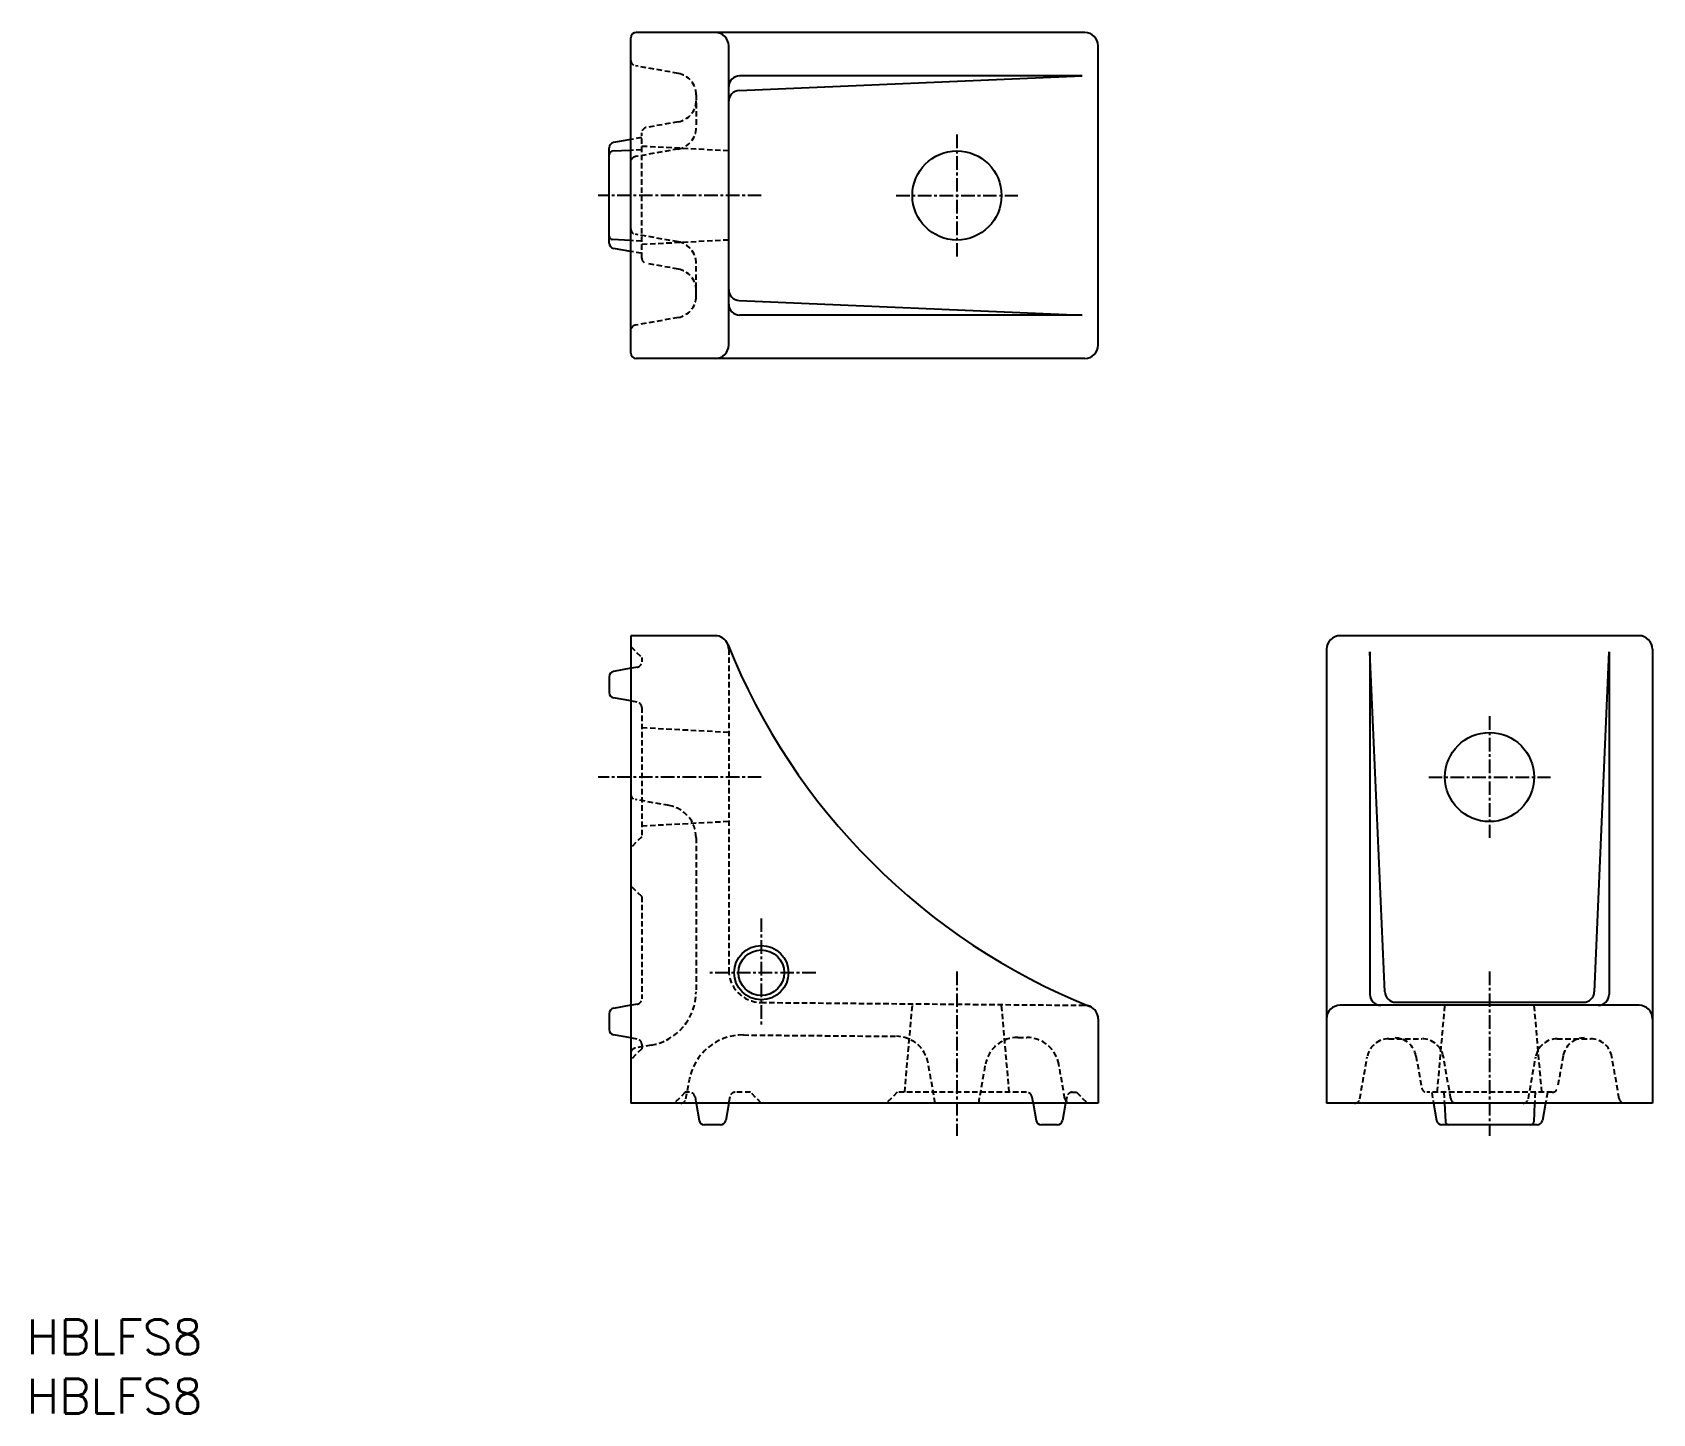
# Model space of a CAD drawing. Extents: x -55 to 94, y -29 to 98.
import ezdxf

# ---------------------------------------------------------------- set-up
doc = ezdxf.new("R2010")
doc.units = 0
doc.linetypes.add('CENTER', pattern=[2, 1.25, -0.25, 0.25, -0.25])
doc.linetypes.add('DASHED', pattern=[0.75, 0.5, -0.25])
doc.layers.get('0').update_dxf_attribs({"linetype": 'CONTINUOUS'})
doc.layers.add('CENTER', color=1, linetype='CENTER')
doc.styles.get("Standard").update_dxf_attribs({"font": 'txt.shx', "bigfont": 'bigfont.shx'})

msp = doc.modelspace()

# ---------------------------------------------------------------- linework, layer by layer
at = {"color": 7, "linetype": 'CONTINUOUS'}
for p, q in [((41.75, 98.5), (0.5, 98.5)), ((0, 69), (0, 98)), ((9, 69.75), (9, 97.25)), ((43, 69.75), (43, 97.25)), ((9.96, 93.16), (41.53, 94.5)), ((41.53, 94.5), (10, 94.5)), ((0, 88.65), (-1.59, 88.37)), ((-2, 79.12), (-2, 87.88)), ((0, 87.65), (-1.72, 87.56)), ((0, 79.35), (-1.72, 79.44)), ((0, 78.35), (-1.59, 78.63)), ((9.96, 73.84), (41.53, 72.5)), ((41.53, 72.5), (10, 72.5)), ((41.75, 68.5), (0.5, 68.5)), ((0, 43), (0, 0)), ((7.75, 43), (0, 43)), ((64, 41.75), (64, 0)), ((92.75, 43), (65.25, 43)), ((94, 41.75), (94, 0)), ((69.36, 10.24), (68, 41.53)), ((68, 41.53), (68, 10)), ((88.64, 10.24), (90, 41.53)), ((90, 41.53), (90, 10)), ((-2, 39.23), (-2, 37.77)), ((0, 40), (-1.59, 39.72)), ((0, 37), (-1.59, 37.28)), ((0, 9), (-1.59, 8.72)), ((92.75, 9), (65.25, 9)), ((70.36, 9.28), (87.64, 9.28)), ((-2, 8.23), (-2, 6.77)), ((43, 7.75), (43, 0)), ((0, 6), (-1.59, 6.28)), ((43, 0), (0, 0)), ((6, 0), (6.28, -1.59)), ((37, 0), (37.28, -1.59)), ((94, 0), (64, 0)), ((74.85, 0), (74.94, -1.72)), ((83.15, 0), (83.06, -1.72)), ((9, 0), (8.72, -1.59)), ((40, 0), (39.72, -1.59)), ((73.85, 0), (74.13, -1.59)), ((84.15, 0), (83.87, -1.59)), ((8.23, -2), (6.77, -2)), ((39.23, -2), (37.77, -2)), ((83.38, -2), (74.62, -2))]:
    msp.add_line(p, q, dxfattribs=at)
at = {"color": 3, "linetype": 'DASHED'}
for p, q in [((4.35, 94.73), (0.41, 95.43)), ((6, 92.76), (6, 89.74)), ((4.35, 90.27), (1.41, 89.75)), ((0.99, 88.82), (0, 88.65)), ((1, 77.74), (1, 89.26)), ((9, 87.6), (1, 88.02)), ((1, 87.7), (0, 87.65)), ((4.35, 87.77), (0.41, 87.07)), ((1, 79.3), (0, 79.35)), ((4.35, 79.23), (0.41, 79.93)), ((9, 79.4), (1, 78.98)), ((0.99, 78.18), (0, 78.35)), ((4.35, 76.73), (1.41, 77.25)), ((6, 74.24), (6, 77.26)), ((4.35, 72.27), (0.41, 71.57)), ((0, 42), (1, 41)), ((9, 41.75), (9, 12.26)), ((1, 41), (1, 40.6)), ((0.59, 40.1), (0, 40)), ((0.59, 36.9), (0, 37)), ((1, 36.4), (1, 24.5)), ((9, 34.1), (1, 34.52)), ((3.52, 27.38), (0.41, 27.93)), ((9, 25.9), (1, 25.48)), ((1, 24.5), (0, 23.5)), ((6, 24.42), (6, 10.25)), ((1, 19), (0, 20)), ((1, 19), (1, 9.6)), ((0.59, 9.1), (0, 9)), ((11.97, 9.26), (41.76, 9)), ((25.19, 1), (25.91, 9.14)), ((34.81, 1), (34.1, 9.07)), ((74.19, 1), (74.89, 9)), ((83.81, 1), (83.11, 9)), ((0.59, 5.9), (0, 6)), ((10.35, 6.27), (24.42, 6.15)), ((35.61, 6.05), (36.44, 6.04)), ((1, 5), (0, 4)), ((1.87, 5.33), (0.41, 5.07)), ((1, 5.4), (1, 5)), ((69.72, 5.92), (72.78, 5.92)), ((85.22, 5.92), (88.28, 5.92)), ((28, 0), (27.35, 3.67)), ((32, 0), (32.63, 3.57)), ((39.93, 0.41), (39.37, 3.57)), ((67.07, 0.41), (67.75, 4.27)), ((72.23, 4.35), (72.75, 1.41)), ((75.43, 0.41), (74.75, 4.27)), ((82.57, 0.41), (83.25, 4.27)), ((85.77, 4.35), (85.25, 1.41)), ((90.93, 0.41), (90.25, 4.27)), ((5.07, 0.41), (5.38, 2.14)), ((5, 1), (4, 0)), ((5.4, 1), (5, 1)), ((5.9, 0.59), (6, 0)), ((9.1, 0.59), (9, 0)), ((11, 1), (9.6, 1)), ((12, 0), (11, 1)), ((24.5, 1), (23.5, 0)), ((36.4, 1), (24.5, 1)), ((36.9, 0.59), (37, 0)), ((40.1, 0.59), (40, 0)), ((40.6, 1), (41, 1)), ((41, 1), (42, 0)), ((84.76, 1), (73.24, 1)), ((73.68, 0.99), (73.85, 0)), ((74.8, 1), (74.85, 0)), ((83.2, 1), (83.15, 0)), ((84.32, 0.99), (84.15, 0))]:
    msp.add_line(p, q, dxfattribs=at)
at = {"color": 7, "linetype": 'CONTINUOUS'}
for centre, radius in [((30, 83.5), 4.1), ((79, 30), 4.1), ((12, 12), 2.1)]:
    msp.add_circle(centre, radius, dxfattribs=at)
at = {"color": 3, "linetype": 'CONTINUOUS'}
msp.add_circle((12, 12), 2.5, dxfattribs=at)
at = {"color": 7, "linetype": 'CONTINUOUS'}
for centre, radius, start, end in [((0.5, 98), 0.5, 90, 180), ((7.75, 97.25), 1.25, 0, 90), ((41.75, 97.25), 1.25, 0, 90), ((10, 93.5), 1, 90, 180), ((10, 92.16), 1, 92.4339, 180), ((-1.5, 87.88), 0.5, 100, 180), ((-1.7, 87.26), 0.3, 93, 180), ((-1.7, 79.74), 0.3, 180, 267), ((-1.5, 79.12), 0.5, 180, 260), ((10, 74.84), 1, 180, 267.5661), ((10, 73.5), 1, 180, 270), ((0.5, 69), 0.5, 180, 270), ((7.75, 69.75), 1.25, 270, 0), ((41.75, 69.75), 1.25, 270, 0), ((7.75, 41.75), 1.25, 21.8888, 90), ((64.58, 64.58), 60, 201.8888, 248.1112), ((65.25, 41.75), 1.25, 90, 180), ((92.75, 41.75), 1.25, 0, 90), ((-1.5, 39.23), 0.5, 100, 180), ((-1.5, 37.77), 0.5, 180, 260), ((65.25, 7.75), 1.25, 90, 180), ((69, 10), 1, 180, 270), ((70.36, 10.28), 1, 182.4837, 270), ((87.64, 10.28), 1, 270, 357.5163), ((89, 10), 1, 270, 0), ((92.75, 7.75), 1.25, 0, 90), ((-1.5, 8.23), 0.5, 100, 180), ((41.75, 7.75), 1.25, 0, 68.1112), ((-1.5, 6.77), 0.5, 180, 260), ((6.77, -1.5), 0.5, 190, 270), ((8.23, -1.5), 0.5, 270, 350), ((37.77, -1.5), 0.5, 190, 270), ((39.23, -1.5), 0.5, 270, 350), ((74.62, -1.5), 0.5, 190, 270), ((75.24, -1.7), 0.3, 183, 270), ((82.76, -1.7), 0.3, 270, 357), ((83.38, -1.5), 0.5, 270, 350)]:
    msp.add_arc(centre, radius, start, end, dxfattribs=at)
at = {"color": 3, "linetype": 'DASHED'}
for centre, radius, start, end in [((0.5, 95.92), 0.5, 180, 260), ((4, 92.76), 2, 0, 80), ((4, 92.24), 2, 280, 0), ((1.5, 89.26), 0.5, 100, 180), ((4, 89.74), 2, 280, 0), ((0.5, 86.58), 0.5, 100, 180), ((0.5, 80.42), 0.5, 180, 260), ((4, 77.26), 2, 0, 80), ((1.5, 77.74), 0.5, 180, 260), ((4, 74.76), 2, 0, 80), ((4, 74.24), 2, 280, 0), ((0.5, 71.08), 0.5, 100, 180), ((7.75, 41.75), 1.25, 0, 21.8888), ((0.5, 40.6), 0.5, 280, 0), ((0.5, 36.4), 0.5, 0, 80), ((0.5, 28.42), 0.5, 180, 260), ((3, 24.42), 3, 0, 80), ((12, 12.26), 3, 180, 269.5), ((0.5, 9.6), 0.5, 280, 0), ((1, 10.25), 5, 280, 0), ((41.75, 7.75), 1.25, 68.1112, 89.5), ((10.3, 1.27), 5, 89.5, 170), ((24.4, 3.15), 3, 10, 89.5), ((35.58, 3.05), 3, 89.5, 170), ((36.42, 3.04), 3, 10, 89.5), ((70.26, 4), 2, 10, 90), ((87.74, 4), 2, 90, 170), ((0.5, 4.58), 0.5, 100, 180), ((0.5, 5.4), 0.5, 0, 80), ((69.72, 3.92), 2, 90, 170), ((72.78, 3.92), 2, 10, 90), ((85.22, 3.92), 2, 90, 170), ((88.28, 3.92), 2, 10, 90), ((4.58, 0.5), 0.5, 270, 350), ((5.4, 0.5), 0.5, 10, 90), ((9.6, 0.5), 0.5, 90, 170), ((36.4, 0.5), 0.5, 10, 90), ((40.42, 0.5), 0.5, 190, 270), ((40.6, 0.5), 0.5, 90, 170), ((66.58, 0.5), 0.5, 270, 350), ((73.24, 1.5), 0.5, 190, 270), ((75.92, 0.5), 0.5, 190, 270), ((82.08, 0.5), 0.5, 270, 350), ((84.76, 1.5), 0.5, 270, 350), ((91.42, 0.5), 0.5, 190, 270)]:
    msp.add_arc(centre, radius, start, end, dxfattribs=at)
at = {"layer": 'CENTER', "color": 1, "linetype": 'CENTER'}
for p, q in [((30, 89.1), (30, 77.9)), ((12, 83.5), (-3, 83.5)), ((24.4, 83.5), (35.6, 83.5)), ((79, 35.6), (79, 24.4)), ((12, 30), (-3, 30)), ((73.4, 30), (84.6, 30)), ((12, 17), (12, 7)), ((17, 12), (7, 12)), ((30, 12.1), (30, -3)), ((79, 12.1), (79, -3))]:
    msp.add_line(p, q, dxfattribs=at)

# ---------------------------------------------------------------- texts
at = {"color": 7, "linetype": 'CONTINUOUS'}
for p in [(-55.61, -23.1), (-55.61, -28.56)]:
    msp.add_text('HBLFS8', height=3.2, dxfattribs=at).set_placement(p)

doc.saveas('drawing.dxf')
